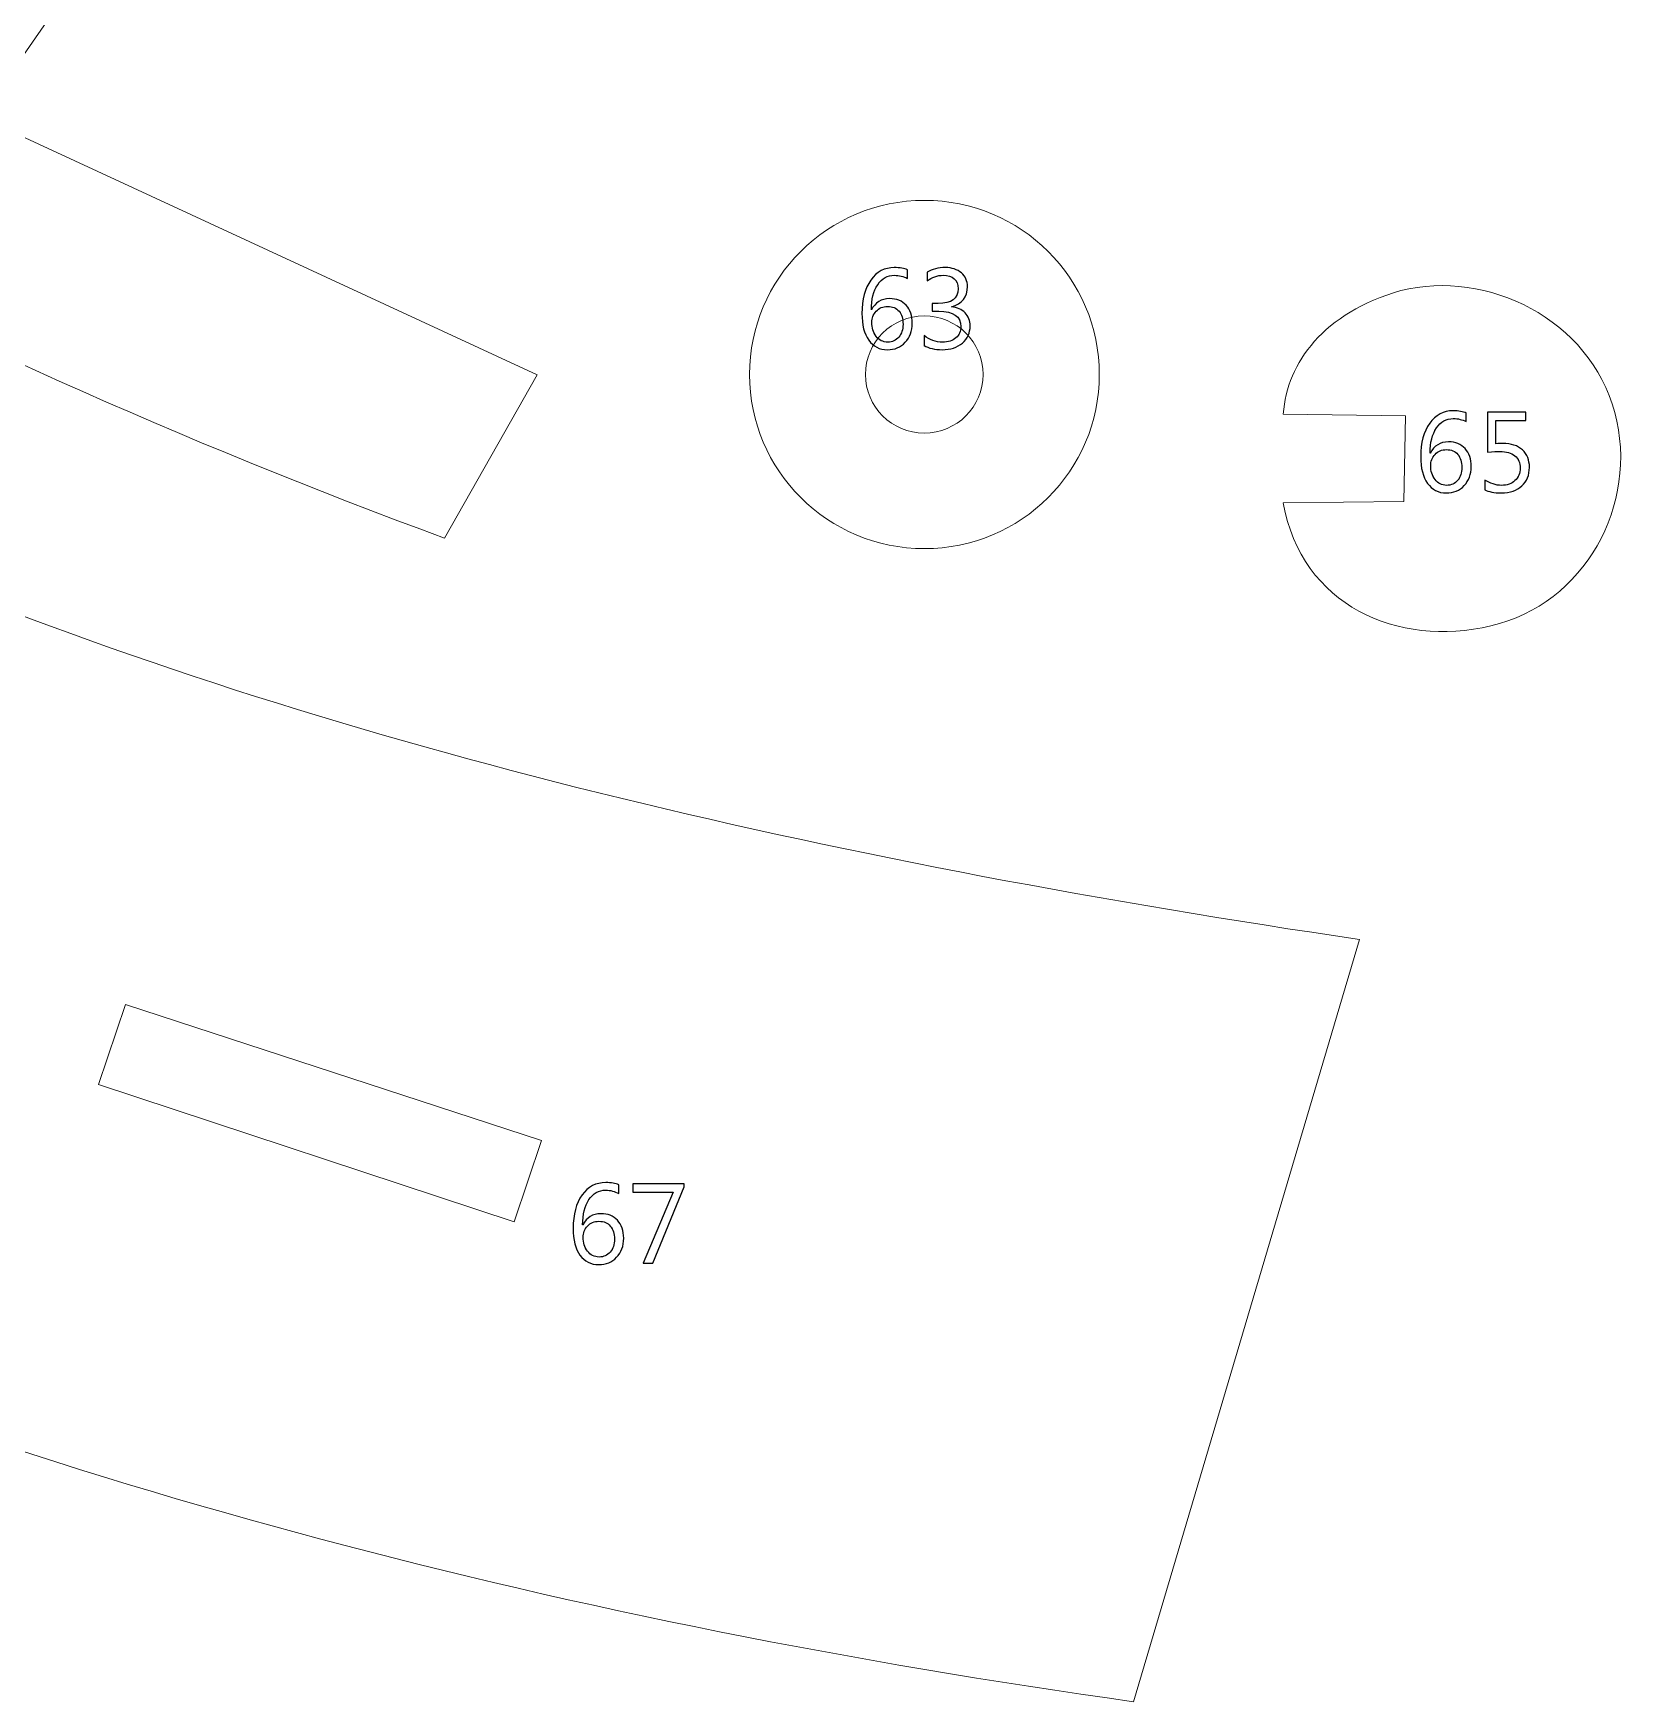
# Model space of a CAD drawing. Header units: centimetres. Extents: x -370 to 378, y -504 to 433.
# Drawn here: x 261.7 to 375.9, y -345.3 to -226.7 of the extents above; entities that cross this region are included whole.
import ezdxf

# ---------------------------------------------------------------- set-up
doc = ezdxf.new("R2010")
doc.units = ezdxf.units.CM
doc.header["$MEASUREMENT"] = 0
doc.layers.add('Camada 1', color=7, linetype='Continuous')
doc.layers.add('Camada 2', color=20, linetype='Continuous')

msp = doc.modelspace()

# ---------------------------------------------------------------- linework, layer by layer
at = {"layer": 'Camada 1', "lineweight": 9}
for centre, major_axis, ratio in [((325.03, -250.94), (12.43, 0), 0.995663), ((325.02, -250.94), (4.18, 0), 0.995672)]:
    msp.add_ellipse(centre, major_axis=major_axis, ratio=ratio, dxfattribs=at)
for points, knots in [([(137.09, -216.99), (136.75, -218.65), (136.26, -219.75), (135.38, -221.93), (135.38, -221.93), (133.43, -227.61), (132.32, -230.9), (138.35, -233.12), (138.35, -233.12), (141.45, -234.02), (144.06, -235.01), (146.26, -236.06), (146.26, -236.06), (157.28, -240.62), (157.81, -257.04), (153.59, -268.08), (153.59, -268.08), (150.55, -273.02), (154.87, -278.98), (159, -277.6), (159, -277.6), (159, -277.6), (200.27, -263.94), (200.27, -263.94), (200.27, -263.94), (199.08, -259.46), (197.86, -255.13), (196.27, -250.65), (196.27, -250.65), (196.27, -250.65), (185.92, -254.89), (185.92, -254.89), (185.92, -254.89), (185.92, -254.89), (183.87, -249.05), (183.87, -249.05), (183.87, -249.05), (183.87, -249.05), (194.18, -244.6), (194.18, -244.6), (194.18, -244.6), (191.94, -239.75), (190.02, -235.13), (187.54, -230.53), (187.54, -230.53), (187.54, -230.53), (176.89, -236.41), (176.89, -236.41), (176.89, -236.41), (176.89, -236.41), (173.7, -231.12), (173.7, -231.12), (173.7, -231.12), (173.7, -231.12), (184.28, -225.02), (184.28, -225.02), (184.28, -225.02), (181.86, -220.91), (179.56, -217.4), (177, -213.67), (177, -213.67), (177, -213.67), (167.18, -220.16), (167.18, -220.16), (167.18, -220.16), (167.18, -220.16), (163.82, -215.06), (163.82, -215.06), (163.82, -215.06), (163.82, -215.06), (173.04, -208.8), (173.04, -208.8), (173.04, -208.8), (170.3, -204.99), (167.76, -200.91), (165.24, -197.02), (165.24, -197.02), (165.24, -197.02), (155.18, -203.19), (155.18, -203.19), (155.18, -203.19), (155.18, -203.19), (152.45, -197.83), (152.45, -197.83), (152.45, -197.83), (152.45, -197.83), (162.39, -191.31), (162.39, -191.31), (162.39, -191.31), (152.8, -172.43), (165.88, -158.09), (180.37, -155.01), (180.37, -155.01), (211.31, -148.78), (237.93, -151.58), (266.41, -167.06), (266.41, -167.06), (285.75, -177.06), (304.83, -189.02), (323.75, -201.05), (323.75, -201.05), (335.35, -207.34), (343.35, -213.51), (356.61, -218.03), (356.61, -218.03), (360.73, -219.3), (363.06, -220.05), (364.61, -219.24), (364.61, -219.24), (370.78, -209.27), (374.51, -194.55), (373.73, -161.44), (373.73, -161.44), (371.63, -132.94), (369.52, -118.89), (363.22, -108.98), (363.22, -108.98), (353.31, -103.39), (320.99, -104.42), (278.03, -108.67), (278.03, -108.67), (248.05, -110.89), (216.68, -116.66), (183.58, -116.12), (183.58, -116.12), (168.64, -115.64), (157.29, -96.32), (142.69, -74.25), (142.69, -74.25), (134.77, -75.55), (128.31, -74.27), (124.07, -70.65), (124.07, -70.65), (119.97, -66.64), (117.67, -61.9), (117.75, -56.3), (117.75, -56.3), (117.77, -54.7), (116.65, -54.11), (114.88, -54.75), (114.88, -54.75), (93.42, -59.16), (73.08, -61.65), (54.35, -61.51), (54.35, -61.51), (54.35, -61.51), (42, -61.73), (42, -61.73), (42, -61.73), (24.96, -62.05), (14.48, -65.24), (11.76, -75.85), (11.76, -75.85), (11.13, -78.93), (11.27, -99.77), (11.24, -103.77), (11.24, -103.77), (11.24, -103.77), (11.31, -145.74), (11.31, -145.74), (11.31, -145.74), (11.31, -145.74), (50.23, -145.79), (50.23, -145.79), (50.23, -145.79), (50.23, -145.79), (50.17, -151.99), (50.17, -151.99), (50.17, -151.99), (50.17, -151.99), (11.3, -152.09), (11.3, -152.09), (11.3, -152.09), (11.3, -152.09), (11.48, -204.33), (11.48, -204.33), (11.48, -204.33), (11.48, -204.33), (22.7, -205.45), (22.7, -205.45), (22.7, -205.45), (22.7, -205.45), (28.16, -174.84), (28.16, -174.84), (28.16, -174.84), (28.16, -174.84), (62.99, -179.99), (62.99, -179.99), (62.99, -179.99), (62.99, -179.99), (57.26, -209.49), (57.26, -209.49), (57.26, -209.49), (57.26, -209.49), (75.57, -211.37), (75.57, -211.37), (75.57, -211.37), (75.66, -204.06), (76.5, -197.1), (78.32, -190.66), (78.32, -190.66), (80.78, -182.14), (83.8, -175.71), (88.3, -174.25), (88.3, -174.25), (88.3, -174.25), (125.03, -174.26), (125.03, -174.26), (125.03, -174.26), (127.65, -174.39), (128.82, -178.59), (127.96, -185.15), (127.96, -185.15), (127.27, -192.25), (122.33, -198.12), (119.68, -205.56), (119.68, -205.56), (117.92, -210.49), (118.36, -211.44), (122.26, -211.41), (122.26, -211.41), (122.26, -211.41), (134.4, -211.35), (134.4, -211.35), (134.4, -211.35), (136.03, -211.87), (137.52, -213.98), (137.09, -216.99)], [0, 0, 0, 0, 0.017241, 0.017241, 0.017241, 0.017241, 0.034483, 0.034483, 0.034483, 0.034483, 0.051724, 0.051724, 0.051724, 0.051724, 0.068966, 0.068966, 0.068966, 0.068966, 0.086207, 0.086207, 0.086207, 0.086207, 0.103448, 0.103448, 0.103448, 0.103448, 0.12069, 0.12069, 0.12069, 0.12069, 0.137931, 0.137931, 0.137931, 0.137931, 0.155172, 0.155172, 0.155172, 0.155172, 0.172414, 0.172414, 0.172414, 0.172414, 0.189655, 0.189655, 0.189655, 0.189655, 0.206897, 0.206897, 0.206897, 0.206897, 0.224138, 0.224138, 0.224138, 0.224138, 0.241379, 0.241379, 0.241379, 0.241379, 0.258621, 0.258621, 0.258621, 0.258621, 0.275862, 0.275862, 0.275862, 0.275862, 0.293103, 0.293103, 0.293103, 0.293103, 0.310345, 0.310345, 0.310345, 0.310345, 0.327586, 0.327586, 0.327586, 0.327586, 0.344828, 0.344828, 0.344828, 0.344828, 0.362069, 0.362069, 0.362069, 0.362069, 0.37931, 0.37931, 0.37931, 0.37931, 0.396552, 0.396552, 0.396552, 0.396552, 0.413793, 0.413793, 0.413793, 0.413793, 0.431034, 0.431034, 0.431034, 0.431034, 0.448276, 0.448276, 0.448276, 0.448276, 0.465517, 0.465517, 0.465517, 0.465517, 0.482759, 0.482759, 0.482759, 0.482759, 0.5, 0.5, 0.5, 0.5, 0.517241, 0.517241, 0.517241, 0.517241, 0.534483, 0.534483, 0.534483, 0.534483, 0.551724, 0.551724, 0.551724, 0.551724, 0.568966, 0.568966, 0.568966, 0.568966, 0.586207, 0.586207, 0.586207, 0.586207, 0.603448, 0.603448, 0.603448, 0.603448, 0.62069, 0.62069, 0.62069, 0.62069, 0.637931, 0.637931, 0.637931, 0.637931, 0.655172, 0.655172, 0.655172, 0.655172, 0.672414, 0.672414, 0.672414, 0.672414, 0.689655, 0.689655, 0.689655, 0.689655, 0.706897, 0.706897, 0.706897, 0.706897, 0.724138, 0.724138, 0.724138, 0.724138, 0.741379, 0.741379, 0.741379, 0.741379, 0.758621, 0.758621, 0.758621, 0.758621, 0.775862, 0.775862, 0.775862, 0.775862, 0.793103, 0.793103, 0.793103, 0.793103, 0.810345, 0.810345, 0.810345, 0.810345, 0.827586, 0.827586, 0.827586, 0.827586, 0.844828, 0.844828, 0.844828, 0.844828, 0.862069, 0.862069, 0.862069, 0.862069, 0.87931, 0.87931, 0.87931, 0.87931, 0.896552, 0.896552, 0.896552, 0.896552, 0.913793, 0.913793, 0.913793, 0.913793, 0.931034, 0.931034, 0.931034, 0.931034, 0.948276, 0.948276, 0.948276, 0.948276, 0.965517, 0.965517, 0.965517, 0.965517, 1, 1, 1, 1]), ([(189.19, -208.53), (189.19, -208.53), (227.21, -166.64), (227.21, -166.64), (227.21, -166.64), (255.07, -185.61), (285.69, -201.09), (318.94, -213.23), (318.94, -213.23), (318.94, -213.23), (311.45, -225.85), (311.45, -225.85), (311.45, -225.85), (311.45, -225.85), (274.34, -208.98), (274.34, -208.98), (274.34, -208.98), (274.34, -208.98), (257.93, -232.65), (257.93, -232.65), (257.93, -232.65), (257.93, -232.65), (297.52, -250.97), (297.52, -250.97), (297.52, -250.97), (297.52, -250.97), (290.92, -262.57), (290.92, -262.57), (290.92, -262.57), (253.51, -248.79), (219.78, -230.57), (189.19, -208.53)], [0, 0, 0, 0, 0.111111, 0.111111, 0.111111, 0.111111, 0.222222, 0.222222, 0.222222, 0.222222, 0.333333, 0.333333, 0.333333, 0.333333, 0.444444, 0.444444, 0.444444, 0.444444, 0.555556, 0.555556, 0.555556, 0.555556, 0.666667, 0.666667, 0.666667, 0.666667, 0.777778, 0.777778, 0.777778, 0.777778, 1, 1, 1, 1]), ([(359.1, -259.97), (359.1, -259.97), (359.21, -253.87), (359.21, -253.87), (359.21, -253.87), (359.21, -253.87), (350.53, -253.75), (350.53, -253.75), (350.53, -253.75), (350.82, -250.06), (353.39, -246.57), (358.88, -244.98), (358.88, -244.98), (365.04, -243.42), (372.32, -247.03), (374.09, -253.63), (374.09, -253.63), (375.86, -260.24), (371.92, -267.25), (365.29, -268.81), (365.29, -268.81), (358.66, -270.37), (351.83, -267.36), (350.53, -260.07), (350.53, -260.07), (350.53, -260.07), (359.1, -259.97), (359.1, -259.97)], [0, 0, 0, 0, 0.125, 0.125, 0.125, 0.125, 0.25, 0.25, 0.25, 0.25, 0.375, 0.375, 0.375, 0.375, 0.5, 0.5, 0.5, 0.5, 0.625, 0.625, 0.625, 0.625, 0.75, 0.75, 0.75, 0.75, 1, 1, 1, 1]), ([(222.11, -262.73), (222.11, -262.73), (250.22, -275.64), (250.22, -275.64), (250.22, -275.64), (250.22, -275.64), (255.87, -266.12), (255.87, -266.12), (255.87, -266.12), (285.68, -278.01), (319.62, -285.75), (355.96, -291.1), (355.96, -291.1), (355.96, -291.1), (339.89, -345.28), (339.89, -345.28), (339.89, -345.28), (299.97, -339.7), (262.83, -329.96), (228.81, -315.51), (228.81, -315.51), (228.81, -315.51), (233.84, -305.94), (233.84, -305.94), (233.84, -305.94), (233.84, -305.94), (206.28, -293.88), (206.28, -293.88), (206.28, -293.88), (206.28, -293.88), (222.11, -262.73), (222.11, -262.73)], [0, 0, 0, 0, 0.111111, 0.111111, 0.111111, 0.111111, 0.222222, 0.222222, 0.222222, 0.222222, 0.333333, 0.333333, 0.333333, 0.333333, 0.444444, 0.444444, 0.444444, 0.444444, 0.555556, 0.555556, 0.555556, 0.555556, 0.666667, 0.666667, 0.666667, 0.666667, 0.777778, 0.777778, 0.777778, 0.777778, 1, 1, 1, 1]), ([(268.26, -295.73), (268.26, -295.73), (266.34, -301.41), (266.34, -301.41), (266.34, -301.41), (266.34, -301.41), (295.87, -311.16), (295.87, -311.16), (295.87, -311.16), (295.87, -311.16), (297.82, -305.4), (297.82, -305.4), (297.82, -305.4), (297.82, -305.4), (268.26, -295.73), (268.26, -295.73)], [0, 0, 0, 0, 0.2, 0.2, 0.2, 0.2, 0.4, 0.4, 0.4, 0.4, 0.6, 0.6, 0.6, 0.6, 1, 1, 1, 1])]:
    msp.add_open_spline(points, degree=3, knots=knots, dxfattribs=at)
at = {"layer": 'Camada 2'}
for points, knots in [([(323.83, -243.5), (323.83, -243.5), (323.83, -244.11), (323.83, -244.11), (323.83, -244.11), (323.54, -243.96), (323.23, -243.89), (322.91, -243.89), (322.91, -243.89), (322.41, -243.89), (322.01, -244.11), (321.71, -244.56), (321.71, -244.56), (321.41, -245), (321.26, -245.6), (321.26, -246.35), (321.26, -246.35), (321.26, -246.35), (321.27, -246.35), (321.27, -246.35), (321.27, -246.35), (321.53, -245.82), (321.96, -245.55), (322.56, -245.55), (322.56, -245.55), (323.05, -245.55), (323.45, -245.71), (323.74, -246.02), (323.74, -246.02), (324.03, -246.34), (324.17, -246.76), (324.17, -247.29), (324.17, -247.29), (324.17, -247.85), (324.01, -248.3), (323.67, -248.65), (323.67, -248.65), (323.34, -249), (322.92, -249.18), (322.4, -249.18), (322.4, -249.18), (321.84, -249.18), (321.39, -248.95), (321.07, -248.5), (321.07, -248.5), (320.75, -248.05), (320.59, -247.41), (320.59, -246.6), (320.59, -246.6), (320.59, -245.61), (320.8, -244.82), (321.22, -244.23), (321.22, -244.23), (321.64, -243.63), (322.2, -243.34), (322.89, -243.34), (322.89, -243.34), (323.28, -243.34), (323.6, -243.39), (323.83, -243.5)], [0, 0, 0, 0, 0.0625, 0.0625, 0.0625, 0.0625, 0.125, 0.125, 0.125, 0.125, 0.1875, 0.1875, 0.1875, 0.1875, 0.25, 0.25, 0.25, 0.25, 0.3125, 0.3125, 0.3125, 0.3125, 0.375, 0.375, 0.375, 0.375, 0.4375, 0.4375, 0.4375, 0.4375, 0.5, 0.5, 0.5, 0.5, 0.5625, 0.5625, 0.5625, 0.5625, 0.625, 0.625, 0.625, 0.625, 0.6875, 0.6875, 0.6875, 0.6875, 0.75, 0.75, 0.75, 0.75, 0.8125, 0.8125, 0.8125, 0.8125, 0.875, 0.875, 0.875, 0.875, 1, 1, 1, 1]), ([(325.01, -248.87), (325.01, -248.87), (325.01, -248.18), (325.01, -248.18), (325.01, -248.18), (325.4, -248.48), (325.84, -248.64), (326.32, -248.64), (326.32, -248.64), (326.72, -248.64), (327.03, -248.54), (327.27, -248.34), (327.27, -248.34), (327.5, -248.14), (327.62, -247.88), (327.62, -247.54), (327.62, -247.54), (327.62, -246.81), (327.09, -246.44), (326.05, -246.44), (326.05, -246.44), (326.05, -246.44), (325.58, -246.44), (325.58, -246.44), (325.58, -246.44), (325.58, -246.44), (325.58, -245.89), (325.58, -245.89), (325.58, -245.89), (325.58, -245.89), (326.02, -245.89), (326.02, -245.89), (326.02, -245.89), (326.96, -245.89), (327.42, -245.54), (327.42, -244.85), (327.42, -244.85), (327.42, -244.21), (327.07, -243.89), (326.36, -243.89), (326.36, -243.89), (325.96, -243.89), (325.58, -244.02), (325.23, -244.29), (325.23, -244.29), (325.23, -244.29), (325.23, -243.66), (325.23, -243.66), (325.23, -243.66), (325.59, -243.45), (326.02, -243.34), (326.52, -243.34), (326.52, -243.34), (326.99, -243.34), (327.37, -243.47), (327.66, -243.72), (327.66, -243.72), (327.94, -243.97), (328.09, -244.29), (328.09, -244.69), (328.09, -244.69), (328.09, -245.43), (327.71, -245.91), (326.95, -246.12), (326.95, -246.12), (326.95, -246.12), (326.95, -246.14), (326.95, -246.14), (326.95, -246.14), (327.36, -246.17), (327.68, -246.32), (327.92, -246.56), (327.92, -246.56), (328.16, -246.81), (328.28, -247.12), (328.28, -247.48), (328.28, -247.48), (328.28, -247.99), (328.1, -248.4), (327.73, -248.71), (327.73, -248.71), (327.37, -249.02), (326.89, -249.18), (326.29, -249.18), (326.29, -249.18), (325.76, -249.18), (325.33, -249.08), (325.01, -248.87)], [0, 0, 0, 0, 0.043478, 0.043478, 0.043478, 0.043478, 0.086957, 0.086957, 0.086957, 0.086957, 0.130435, 0.130435, 0.130435, 0.130435, 0.173913, 0.173913, 0.173913, 0.173913, 0.217391, 0.217391, 0.217391, 0.217391, 0.26087, 0.26087, 0.26087, 0.26087, 0.304348, 0.304348, 0.304348, 0.304348, 0.347826, 0.347826, 0.347826, 0.347826, 0.391304, 0.391304, 0.391304, 0.391304, 0.434783, 0.434783, 0.434783, 0.434783, 0.478261, 0.478261, 0.478261, 0.478261, 0.521739, 0.521739, 0.521739, 0.521739, 0.565217, 0.565217, 0.565217, 0.565217, 0.608696, 0.608696, 0.608696, 0.608696, 0.652174, 0.652174, 0.652174, 0.652174, 0.695652, 0.695652, 0.695652, 0.695652, 0.73913, 0.73913, 0.73913, 0.73913, 0.782609, 0.782609, 0.782609, 0.782609, 0.826087, 0.826087, 0.826087, 0.826087, 0.869565, 0.869565, 0.869565, 0.869565, 0.913043, 0.913043, 0.913043, 0.913043, 1, 1, 1, 1]), ([(322.42, -246.1), (322.08, -246.1), (321.81, -246.21), (321.61, -246.44), (321.61, -246.44), (321.4, -246.66), (321.3, -246.93), (321.3, -247.24), (321.3, -247.24), (321.3, -247.62), (321.4, -247.95), (321.6, -248.23), (321.6, -248.23), (321.81, -248.5), (322.08, -248.64), (322.43, -248.64), (322.43, -248.64), (322.75, -248.64), (323.01, -248.52), (323.21, -248.28), (323.21, -248.28), (323.41, -248.04), (323.51, -247.74), (323.51, -247.38), (323.51, -247.38), (323.51, -246.97), (323.42, -246.66), (323.23, -246.44), (323.23, -246.44), (323.03, -246.21), (322.76, -246.1), (322.42, -246.1)], [0, 0, 0, 0, 0.111111, 0.111111, 0.111111, 0.111111, 0.222222, 0.222222, 0.222222, 0.222222, 0.333333, 0.333333, 0.333333, 0.333333, 0.444444, 0.444444, 0.444444, 0.444444, 0.555556, 0.555556, 0.555556, 0.555556, 0.666667, 0.666667, 0.666667, 0.666667, 0.777778, 0.777778, 0.777778, 0.777778, 1, 1, 1, 1]), ([(363.54, -253.68), (363.54, -253.68), (363.54, -254.29), (363.54, -254.29), (363.54, -254.29), (363.25, -254.15), (362.95, -254.07), (362.62, -254.07), (362.62, -254.07), (362.12, -254.07), (361.72, -254.29), (361.42, -254.74), (361.42, -254.74), (361.12, -255.19), (360.97, -255.78), (360.97, -256.53), (360.97, -256.53), (360.97, -256.53), (360.99, -256.53), (360.99, -256.53), (360.99, -256.53), (361.25, -256), (361.68, -255.73), (362.28, -255.73), (362.28, -255.73), (362.77, -255.73), (363.16, -255.89), (363.45, -256.21), (363.45, -256.21), (363.75, -256.52), (363.89, -256.95), (363.89, -257.48), (363.89, -257.48), (363.89, -258.03), (363.72, -258.48), (363.39, -258.84), (363.39, -258.84), (363.06, -259.19), (362.63, -259.36), (362.12, -259.36), (362.12, -259.36), (361.55, -259.36), (361.11, -259.14), (360.79, -258.68), (360.79, -258.68), (360.46, -258.23), (360.3, -257.6), (360.3, -256.78), (360.3, -256.78), (360.3, -255.79), (360.51, -255), (360.94, -254.41), (360.94, -254.41), (361.36, -253.82), (361.92, -253.52), (362.61, -253.52), (362.61, -253.52), (363, -253.52), (363.31, -253.58), (363.54, -253.68)], [0, 0, 0, 0, 0.0625, 0.0625, 0.0625, 0.0625, 0.125, 0.125, 0.125, 0.125, 0.1875, 0.1875, 0.1875, 0.1875, 0.25, 0.25, 0.25, 0.25, 0.3125, 0.3125, 0.3125, 0.3125, 0.375, 0.375, 0.375, 0.375, 0.4375, 0.4375, 0.4375, 0.4375, 0.5, 0.5, 0.5, 0.5, 0.5625, 0.5625, 0.5625, 0.5625, 0.625, 0.625, 0.625, 0.625, 0.6875, 0.6875, 0.6875, 0.6875, 0.75, 0.75, 0.75, 0.75, 0.8125, 0.8125, 0.8125, 0.8125, 0.875, 0.875, 0.875, 0.875, 1, 1, 1, 1]), ([(364.86, -259.13), (364.86, -259.13), (364.86, -258.44), (364.86, -258.44), (364.86, -258.44), (365.24, -258.69), (365.64, -258.82), (366.04, -258.82), (366.04, -258.82), (366.44, -258.82), (366.76, -258.71), (367, -258.48), (367, -258.48), (367.24, -258.26), (367.37, -257.96), (367.37, -257.59), (367.37, -257.59), (367.37, -257.22), (367.24, -256.93), (366.99, -256.72), (366.99, -256.72), (366.74, -256.51), (366.39, -256.41), (365.92, -256.41), (365.92, -256.41), (365.76, -256.41), (365.47, -256.43), (365.04, -256.46), (365.04, -256.46), (365.04, -256.46), (365.04, -253.62), (365.04, -253.62), (365.04, -253.62), (365.04, -253.62), (367.77, -253.62), (367.77, -253.62), (367.77, -253.62), (367.77, -253.62), (367.77, -254.2), (367.77, -254.2), (367.77, -254.2), (367.77, -254.2), (365.65, -254.2), (365.65, -254.2), (365.65, -254.2), (365.65, -254.2), (365.65, -255.86), (365.65, -255.86), (365.65, -255.86), (365.82, -255.85), (365.98, -255.84), (366.13, -255.84), (366.13, -255.84), (366.73, -255.84), (367.2, -256), (367.53, -256.3), (367.53, -256.3), (367.86, -256.6), (368.03, -257.02), (368.03, -257.54), (368.03, -257.54), (368.03, -258.09), (367.85, -258.53), (367.49, -258.86), (367.49, -258.86), (367.14, -259.19), (366.65, -259.36), (366.03, -259.36), (366.03, -259.36), (365.51, -259.36), (365.12, -259.28), (364.86, -259.13)], [0, 0, 0, 0, 0.052632, 0.052632, 0.052632, 0.052632, 0.105263, 0.105263, 0.105263, 0.105263, 0.157895, 0.157895, 0.157895, 0.157895, 0.210526, 0.210526, 0.210526, 0.210526, 0.263158, 0.263158, 0.263158, 0.263158, 0.315789, 0.315789, 0.315789, 0.315789, 0.368421, 0.368421, 0.368421, 0.368421, 0.421053, 0.421053, 0.421053, 0.421053, 0.473684, 0.473684, 0.473684, 0.473684, 0.526316, 0.526316, 0.526316, 0.526316, 0.578947, 0.578947, 0.578947, 0.578947, 0.631579, 0.631579, 0.631579, 0.631579, 0.684211, 0.684211, 0.684211, 0.684211, 0.736842, 0.736842, 0.736842, 0.736842, 0.789474, 0.789474, 0.789474, 0.789474, 0.842105, 0.842105, 0.842105, 0.842105, 0.894737, 0.894737, 0.894737, 0.894737, 1, 1, 1, 1]), ([(362.13, -256.28), (361.8, -256.28), (361.53, -256.39), (361.32, -256.62), (361.32, -256.62), (361.12, -256.85), (361.01, -257.11), (361.01, -257.42), (361.01, -257.42), (361.01, -257.81), (361.12, -258.14), (361.32, -258.41), (361.32, -258.41), (361.53, -258.68), (361.8, -258.82), (362.14, -258.82), (362.14, -258.82), (362.47, -258.82), (362.73, -258.7), (362.93, -258.46), (362.93, -258.46), (363.13, -258.23), (363.23, -257.92), (363.23, -257.56), (363.23, -257.56), (363.23, -257.16), (363.13, -256.85), (362.94, -256.62), (362.94, -256.62), (362.75, -256.39), (362.48, -256.28), (362.13, -256.28)], [0, 0, 0, 0, 0.111111, 0.111111, 0.111111, 0.111111, 0.222222, 0.222222, 0.222222, 0.222222, 0.333333, 0.333333, 0.333333, 0.333333, 0.444444, 0.444444, 0.444444, 0.444444, 0.555556, 0.555556, 0.555556, 0.555556, 0.666667, 0.666667, 0.666667, 0.666667, 0.777778, 0.777778, 0.777778, 0.777778, 1, 1, 1, 1]), ([(303.31, -308.54), (303.31, -308.54), (303.31, -309.15), (303.31, -309.15), (303.31, -309.15), (303.02, -309), (302.71, -308.92), (302.39, -308.92), (302.39, -308.92), (301.89, -308.92), (301.49, -309.15), (301.19, -309.59), (301.19, -309.59), (300.89, -310.04), (300.74, -310.64), (300.74, -311.39), (300.74, -311.39), (300.74, -311.39), (300.76, -311.39), (300.76, -311.39), (300.76, -311.39), (301.02, -310.85), (301.45, -310.59), (302.05, -310.59), (302.05, -310.59), (302.54, -310.59), (302.93, -310.74), (303.22, -311.06), (303.22, -311.06), (303.51, -311.38), (303.66, -311.8), (303.66, -312.33), (303.66, -312.33), (303.66, -312.89), (303.49, -313.34), (303.16, -313.69), (303.16, -313.69), (302.83, -314.04), (302.4, -314.21), (301.89, -314.21), (301.89, -314.21), (301.32, -314.21), (300.88, -313.99), (300.55, -313.54), (300.55, -313.54), (300.23, -313.09), (300.07, -312.45), (300.07, -311.63), (300.07, -311.63), (300.07, -310.64), (300.28, -309.85), (300.7, -309.26), (300.7, -309.26), (301.13, -308.67), (301.68, -308.38), (302.38, -308.38), (302.38, -308.38), (302.77, -308.38), (303.08, -308.43), (303.31, -308.54)], [0, 0, 0, 0, 0.0625, 0.0625, 0.0625, 0.0625, 0.125, 0.125, 0.125, 0.125, 0.1875, 0.1875, 0.1875, 0.1875, 0.25, 0.25, 0.25, 0.25, 0.3125, 0.3125, 0.3125, 0.3125, 0.375, 0.375, 0.375, 0.375, 0.4375, 0.4375, 0.4375, 0.4375, 0.5, 0.5, 0.5, 0.5, 0.5625, 0.5625, 0.5625, 0.5625, 0.625, 0.625, 0.625, 0.625, 0.6875, 0.6875, 0.6875, 0.6875, 0.75, 0.75, 0.75, 0.75, 0.8125, 0.8125, 0.8125, 0.8125, 0.875, 0.875, 0.875, 0.875, 1, 1, 1, 1]), ([(307.96, -308.68), (307.96, -308.68), (305.72, -314.12), (305.72, -314.12), (305.72, -314.12), (305.72, -314.12), (305.05, -314.12), (305.05, -314.12), (305.05, -314.12), (305.05, -314.12), (307.17, -309.05), (307.17, -309.05), (307.17, -309.05), (307.17, -309.05), (304.32, -309.05), (304.32, -309.05), (304.32, -309.05), (304.32, -309.05), (304.32, -308.47), (304.32, -308.47), (304.32, -308.47), (304.32, -308.47), (307.96, -308.47), (307.96, -308.47), (307.96, -308.47), (307.96, -308.47), (307.96, -308.68), (307.96, -308.68)], [0, 0, 0, 0, 0.125, 0.125, 0.125, 0.125, 0.25, 0.25, 0.25, 0.25, 0.375, 0.375, 0.375, 0.375, 0.5, 0.5, 0.5, 0.5, 0.625, 0.625, 0.625, 0.625, 0.75, 0.75, 0.75, 0.75, 1, 1, 1, 1]), ([(301.9, -311.13), (301.57, -311.13), (301.3, -311.25), (301.09, -311.47), (301.09, -311.47), (300.88, -311.7), (300.78, -311.97), (300.78, -312.27), (300.78, -312.27), (300.78, -312.66), (300.88, -312.99), (301.09, -313.26), (301.09, -313.26), (301.3, -313.54), (301.57, -313.67), (301.91, -313.67), (301.91, -313.67), (302.24, -313.67), (302.5, -313.55), (302.7, -313.32), (302.7, -313.32), (302.9, -313.08), (303, -312.78), (303, -312.41), (303, -312.41), (303, -312.01), (302.9, -311.7), (302.71, -311.47), (302.71, -311.47), (302.52, -311.25), (302.25, -311.13), (301.9, -311.13)], [0, 0, 0, 0, 0.111111, 0.111111, 0.111111, 0.111111, 0.222222, 0.222222, 0.222222, 0.222222, 0.333333, 0.333333, 0.333333, 0.333333, 0.444444, 0.444444, 0.444444, 0.444444, 0.555556, 0.555556, 0.555556, 0.555556, 0.666667, 0.666667, 0.666667, 0.666667, 0.777778, 0.777778, 0.777778, 0.777778, 1, 1, 1, 1])]:
    msp.add_open_spline(points, degree=3, knots=knots, dxfattribs=at)
at = {"layer": 'Camada 2', "lineweight": 9}
for points, knots in [([(323.83, -243.5), (323.83, -243.5), (323.83, -244.11), (323.83, -244.11), (323.83, -244.11), (323.54, -243.96), (323.23, -243.89), (322.91, -243.89), (322.91, -243.89), (322.41, -243.89), (322.01, -244.11), (321.71, -244.56), (321.71, -244.56), (321.41, -245), (321.26, -245.6), (321.26, -246.35), (321.26, -246.35), (321.26, -246.35), (321.27, -246.35), (321.27, -246.35), (321.27, -246.35), (321.53, -245.82), (321.96, -245.55), (322.56, -245.55), (322.56, -245.55), (323.05, -245.55), (323.45, -245.71), (323.74, -246.02), (323.74, -246.02), (324.03, -246.34), (324.17, -246.76), (324.17, -247.29), (324.17, -247.29), (324.17, -247.85), (324.01, -248.3), (323.67, -248.65), (323.67, -248.65), (323.34, -249), (322.92, -249.18), (322.4, -249.18), (322.4, -249.18), (321.84, -249.18), (321.39, -248.95), (321.07, -248.5), (321.07, -248.5), (320.75, -248.05), (320.59, -247.41), (320.59, -246.6), (320.59, -246.6), (320.59, -245.61), (320.8, -244.82), (321.22, -244.23), (321.22, -244.23), (321.64, -243.63), (322.2, -243.34), (322.89, -243.34), (322.89, -243.34), (323.28, -243.34), (323.6, -243.39), (323.83, -243.5)], [0, 0, 0, 0, 0.0625, 0.0625, 0.0625, 0.0625, 0.125, 0.125, 0.125, 0.125, 0.1875, 0.1875, 0.1875, 0.1875, 0.25, 0.25, 0.25, 0.25, 0.3125, 0.3125, 0.3125, 0.3125, 0.375, 0.375, 0.375, 0.375, 0.4375, 0.4375, 0.4375, 0.4375, 0.5, 0.5, 0.5, 0.5, 0.5625, 0.5625, 0.5625, 0.5625, 0.625, 0.625, 0.625, 0.625, 0.6875, 0.6875, 0.6875, 0.6875, 0.75, 0.75, 0.75, 0.75, 0.8125, 0.8125, 0.8125, 0.8125, 0.875, 0.875, 0.875, 0.875, 1, 1, 1, 1]), ([(325.01, -248.87), (325.01, -248.87), (325.01, -248.18), (325.01, -248.18), (325.01, -248.18), (325.4, -248.48), (325.84, -248.64), (326.32, -248.64), (326.32, -248.64), (326.72, -248.64), (327.03, -248.54), (327.27, -248.34), (327.27, -248.34), (327.5, -248.14), (327.62, -247.88), (327.62, -247.54), (327.62, -247.54), (327.62, -246.81), (327.09, -246.44), (326.05, -246.44), (326.05, -246.44), (326.05, -246.44), (325.58, -246.44), (325.58, -246.44), (325.58, -246.44), (325.58, -246.44), (325.58, -245.89), (325.58, -245.89), (325.58, -245.89), (325.58, -245.89), (326.02, -245.89), (326.02, -245.89), (326.02, -245.89), (326.96, -245.89), (327.42, -245.54), (327.42, -244.85), (327.42, -244.85), (327.42, -244.21), (327.07, -243.89), (326.36, -243.89), (326.36, -243.89), (325.96, -243.89), (325.58, -244.02), (325.23, -244.29), (325.23, -244.29), (325.23, -244.29), (325.23, -243.66), (325.23, -243.66), (325.23, -243.66), (325.59, -243.45), (326.02, -243.34), (326.52, -243.34), (326.52, -243.34), (326.99, -243.34), (327.37, -243.47), (327.66, -243.72), (327.66, -243.72), (327.94, -243.97), (328.09, -244.29), (328.09, -244.69), (328.09, -244.69), (328.09, -245.43), (327.71, -245.91), (326.95, -246.12), (326.95, -246.12), (326.95, -246.12), (326.95, -246.14), (326.95, -246.14), (326.95, -246.14), (327.36, -246.17), (327.68, -246.32), (327.92, -246.56), (327.92, -246.56), (328.16, -246.81), (328.28, -247.12), (328.28, -247.48), (328.28, -247.48), (328.28, -247.99), (328.1, -248.4), (327.73, -248.71), (327.73, -248.71), (327.37, -249.02), (326.89, -249.18), (326.29, -249.18), (326.29, -249.18), (325.76, -249.18), (325.33, -249.08), (325.01, -248.87)], [0, 0, 0, 0, 0.043478, 0.043478, 0.043478, 0.043478, 0.086957, 0.086957, 0.086957, 0.086957, 0.130435, 0.130435, 0.130435, 0.130435, 0.173913, 0.173913, 0.173913, 0.173913, 0.217391, 0.217391, 0.217391, 0.217391, 0.26087, 0.26087, 0.26087, 0.26087, 0.304348, 0.304348, 0.304348, 0.304348, 0.347826, 0.347826, 0.347826, 0.347826, 0.391304, 0.391304, 0.391304, 0.391304, 0.434783, 0.434783, 0.434783, 0.434783, 0.478261, 0.478261, 0.478261, 0.478261, 0.521739, 0.521739, 0.521739, 0.521739, 0.565217, 0.565217, 0.565217, 0.565217, 0.608696, 0.608696, 0.608696, 0.608696, 0.652174, 0.652174, 0.652174, 0.652174, 0.695652, 0.695652, 0.695652, 0.695652, 0.73913, 0.73913, 0.73913, 0.73913, 0.782609, 0.782609, 0.782609, 0.782609, 0.826087, 0.826087, 0.826087, 0.826087, 0.869565, 0.869565, 0.869565, 0.869565, 0.913043, 0.913043, 0.913043, 0.913043, 1, 1, 1, 1]), ([(322.42, -246.1), (322.08, -246.1), (321.81, -246.21), (321.61, -246.44), (321.61, -246.44), (321.4, -246.66), (321.3, -246.93), (321.3, -247.24), (321.3, -247.24), (321.3, -247.62), (321.4, -247.95), (321.6, -248.23), (321.6, -248.23), (321.81, -248.5), (322.08, -248.64), (322.43, -248.64), (322.43, -248.64), (322.75, -248.64), (323.01, -248.52), (323.21, -248.28), (323.21, -248.28), (323.41, -248.04), (323.51, -247.74), (323.51, -247.38), (323.51, -247.38), (323.51, -246.97), (323.42, -246.66), (323.23, -246.44), (323.23, -246.44), (323.03, -246.21), (322.76, -246.1), (322.42, -246.1)], [0, 0, 0, 0, 0.111111, 0.111111, 0.111111, 0.111111, 0.222222, 0.222222, 0.222222, 0.222222, 0.333333, 0.333333, 0.333333, 0.333333, 0.444444, 0.444444, 0.444444, 0.444444, 0.555556, 0.555556, 0.555556, 0.555556, 0.666667, 0.666667, 0.666667, 0.666667, 0.777778, 0.777778, 0.777778, 0.777778, 1, 1, 1, 1]), ([(363.54, -253.68), (363.54, -253.68), (363.54, -254.29), (363.54, -254.29), (363.54, -254.29), (363.25, -254.15), (362.95, -254.07), (362.62, -254.07), (362.62, -254.07), (362.12, -254.07), (361.72, -254.29), (361.42, -254.74), (361.42, -254.74), (361.12, -255.19), (360.97, -255.78), (360.97, -256.53), (360.97, -256.53), (360.97, -256.53), (360.99, -256.53), (360.99, -256.53), (360.99, -256.53), (361.25, -256), (361.68, -255.73), (362.28, -255.73), (362.28, -255.73), (362.77, -255.73), (363.16, -255.89), (363.45, -256.21), (363.45, -256.21), (363.75, -256.52), (363.89, -256.95), (363.89, -257.48), (363.89, -257.48), (363.89, -258.03), (363.72, -258.48), (363.39, -258.84), (363.39, -258.84), (363.06, -259.19), (362.63, -259.36), (362.12, -259.36), (362.12, -259.36), (361.55, -259.36), (361.11, -259.14), (360.79, -258.68), (360.79, -258.68), (360.46, -258.23), (360.3, -257.6), (360.3, -256.78), (360.3, -256.78), (360.3, -255.79), (360.51, -255), (360.94, -254.41), (360.94, -254.41), (361.36, -253.82), (361.92, -253.52), (362.61, -253.52), (362.61, -253.52), (363, -253.52), (363.31, -253.58), (363.54, -253.68)], [0, 0, 0, 0, 0.0625, 0.0625, 0.0625, 0.0625, 0.125, 0.125, 0.125, 0.125, 0.1875, 0.1875, 0.1875, 0.1875, 0.25, 0.25, 0.25, 0.25, 0.3125, 0.3125, 0.3125, 0.3125, 0.375, 0.375, 0.375, 0.375, 0.4375, 0.4375, 0.4375, 0.4375, 0.5, 0.5, 0.5, 0.5, 0.5625, 0.5625, 0.5625, 0.5625, 0.625, 0.625, 0.625, 0.625, 0.6875, 0.6875, 0.6875, 0.6875, 0.75, 0.75, 0.75, 0.75, 0.8125, 0.8125, 0.8125, 0.8125, 0.875, 0.875, 0.875, 0.875, 1, 1, 1, 1]), ([(364.86, -259.13), (364.86, -259.13), (364.86, -258.44), (364.86, -258.44), (364.86, -258.44), (365.24, -258.69), (365.64, -258.82), (366.04, -258.82), (366.04, -258.82), (366.44, -258.82), (366.76, -258.71), (367, -258.48), (367, -258.48), (367.24, -258.26), (367.37, -257.96), (367.37, -257.59), (367.37, -257.59), (367.37, -257.22), (367.24, -256.93), (366.99, -256.72), (366.99, -256.72), (366.74, -256.51), (366.39, -256.41), (365.92, -256.41), (365.92, -256.41), (365.76, -256.41), (365.47, -256.43), (365.04, -256.46), (365.04, -256.46), (365.04, -256.46), (365.04, -253.62), (365.04, -253.62), (365.04, -253.62), (365.04, -253.62), (367.77, -253.62), (367.77, -253.62), (367.77, -253.62), (367.77, -253.62), (367.77, -254.2), (367.77, -254.2), (367.77, -254.2), (367.77, -254.2), (365.65, -254.2), (365.65, -254.2), (365.65, -254.2), (365.65, -254.2), (365.65, -255.86), (365.65, -255.86), (365.65, -255.86), (365.82, -255.85), (365.98, -255.84), (366.13, -255.84), (366.13, -255.84), (366.73, -255.84), (367.2, -256), (367.53, -256.3), (367.53, -256.3), (367.86, -256.6), (368.03, -257.02), (368.03, -257.54), (368.03, -257.54), (368.03, -258.09), (367.85, -258.53), (367.49, -258.86), (367.49, -258.86), (367.14, -259.19), (366.65, -259.36), (366.03, -259.36), (366.03, -259.36), (365.51, -259.36), (365.12, -259.28), (364.86, -259.13)], [0, 0, 0, 0, 0.052632, 0.052632, 0.052632, 0.052632, 0.105263, 0.105263, 0.105263, 0.105263, 0.157895, 0.157895, 0.157895, 0.157895, 0.210526, 0.210526, 0.210526, 0.210526, 0.263158, 0.263158, 0.263158, 0.263158, 0.315789, 0.315789, 0.315789, 0.315789, 0.368421, 0.368421, 0.368421, 0.368421, 0.421053, 0.421053, 0.421053, 0.421053, 0.473684, 0.473684, 0.473684, 0.473684, 0.526316, 0.526316, 0.526316, 0.526316, 0.578947, 0.578947, 0.578947, 0.578947, 0.631579, 0.631579, 0.631579, 0.631579, 0.684211, 0.684211, 0.684211, 0.684211, 0.736842, 0.736842, 0.736842, 0.736842, 0.789474, 0.789474, 0.789474, 0.789474, 0.842105, 0.842105, 0.842105, 0.842105, 0.894737, 0.894737, 0.894737, 0.894737, 1, 1, 1, 1]), ([(362.13, -256.28), (361.8, -256.28), (361.53, -256.39), (361.32, -256.62), (361.32, -256.62), (361.12, -256.85), (361.01, -257.11), (361.01, -257.42), (361.01, -257.42), (361.01, -257.81), (361.12, -258.14), (361.32, -258.41), (361.32, -258.41), (361.53, -258.68), (361.8, -258.82), (362.14, -258.82), (362.14, -258.82), (362.47, -258.82), (362.73, -258.7), (362.93, -258.46), (362.93, -258.46), (363.13, -258.23), (363.23, -257.92), (363.23, -257.56), (363.23, -257.56), (363.23, -257.16), (363.13, -256.85), (362.94, -256.62), (362.94, -256.62), (362.75, -256.39), (362.48, -256.28), (362.13, -256.28)], [0, 0, 0, 0, 0.111111, 0.111111, 0.111111, 0.111111, 0.222222, 0.222222, 0.222222, 0.222222, 0.333333, 0.333333, 0.333333, 0.333333, 0.444444, 0.444444, 0.444444, 0.444444, 0.555556, 0.555556, 0.555556, 0.555556, 0.666667, 0.666667, 0.666667, 0.666667, 0.777778, 0.777778, 0.777778, 0.777778, 1, 1, 1, 1]), ([(303.31, -308.54), (303.31, -308.54), (303.31, -309.15), (303.31, -309.15), (303.31, -309.15), (303.02, -309), (302.71, -308.92), (302.39, -308.92), (302.39, -308.92), (301.89, -308.92), (301.49, -309.15), (301.19, -309.59), (301.19, -309.59), (300.89, -310.04), (300.74, -310.64), (300.74, -311.39), (300.74, -311.39), (300.74, -311.39), (300.76, -311.39), (300.76, -311.39), (300.76, -311.39), (301.02, -310.85), (301.45, -310.59), (302.05, -310.59), (302.05, -310.59), (302.54, -310.59), (302.93, -310.74), (303.22, -311.06), (303.22, -311.06), (303.51, -311.38), (303.66, -311.8), (303.66, -312.33), (303.66, -312.33), (303.66, -312.89), (303.49, -313.34), (303.16, -313.69), (303.16, -313.69), (302.83, -314.04), (302.4, -314.21), (301.89, -314.21), (301.89, -314.21), (301.32, -314.21), (300.88, -313.99), (300.55, -313.54), (300.55, -313.54), (300.23, -313.09), (300.07, -312.45), (300.07, -311.63), (300.07, -311.63), (300.07, -310.64), (300.28, -309.85), (300.7, -309.26), (300.7, -309.26), (301.13, -308.67), (301.68, -308.38), (302.38, -308.38), (302.38, -308.38), (302.77, -308.38), (303.08, -308.43), (303.31, -308.54)], [0, 0, 0, 0, 0.0625, 0.0625, 0.0625, 0.0625, 0.125, 0.125, 0.125, 0.125, 0.1875, 0.1875, 0.1875, 0.1875, 0.25, 0.25, 0.25, 0.25, 0.3125, 0.3125, 0.3125, 0.3125, 0.375, 0.375, 0.375, 0.375, 0.4375, 0.4375, 0.4375, 0.4375, 0.5, 0.5, 0.5, 0.5, 0.5625, 0.5625, 0.5625, 0.5625, 0.625, 0.625, 0.625, 0.625, 0.6875, 0.6875, 0.6875, 0.6875, 0.75, 0.75, 0.75, 0.75, 0.8125, 0.8125, 0.8125, 0.8125, 0.875, 0.875, 0.875, 0.875, 1, 1, 1, 1]), ([(307.96, -308.68), (307.96, -308.68), (305.72, -314.12), (305.72, -314.12), (305.72, -314.12), (305.72, -314.12), (305.05, -314.12), (305.05, -314.12), (305.05, -314.12), (305.05, -314.12), (307.17, -309.05), (307.17, -309.05), (307.17, -309.05), (307.17, -309.05), (304.32, -309.05), (304.32, -309.05), (304.32, -309.05), (304.32, -309.05), (304.32, -308.47), (304.32, -308.47), (304.32, -308.47), (304.32, -308.47), (307.96, -308.47), (307.96, -308.47), (307.96, -308.47), (307.96, -308.47), (307.96, -308.68), (307.96, -308.68)], [0, 0, 0, 0, 0.125, 0.125, 0.125, 0.125, 0.25, 0.25, 0.25, 0.25, 0.375, 0.375, 0.375, 0.375, 0.5, 0.5, 0.5, 0.5, 0.625, 0.625, 0.625, 0.625, 0.75, 0.75, 0.75, 0.75, 1, 1, 1, 1]), ([(301.9, -311.13), (301.57, -311.13), (301.3, -311.25), (301.09, -311.47), (301.09, -311.47), (300.88, -311.7), (300.78, -311.97), (300.78, -312.27), (300.78, -312.27), (300.78, -312.66), (300.88, -312.99), (301.09, -313.26), (301.09, -313.26), (301.3, -313.54), (301.57, -313.67), (301.91, -313.67), (301.91, -313.67), (302.24, -313.67), (302.5, -313.55), (302.7, -313.32), (302.7, -313.32), (302.9, -313.08), (303, -312.78), (303, -312.41), (303, -312.41), (303, -312.01), (302.9, -311.7), (302.71, -311.47), (302.71, -311.47), (302.52, -311.25), (302.25, -311.13), (301.9, -311.13)], [0, 0, 0, 0, 0.111111, 0.111111, 0.111111, 0.111111, 0.222222, 0.222222, 0.222222, 0.222222, 0.333333, 0.333333, 0.333333, 0.333333, 0.444444, 0.444444, 0.444444, 0.444444, 0.555556, 0.555556, 0.555556, 0.555556, 0.666667, 0.666667, 0.666667, 0.666667, 0.777778, 0.777778, 0.777778, 0.777778, 1, 1, 1, 1])]:
    msp.add_open_spline(points, degree=3, knots=knots, dxfattribs=at)

doc.saveas('drawing.dxf')
